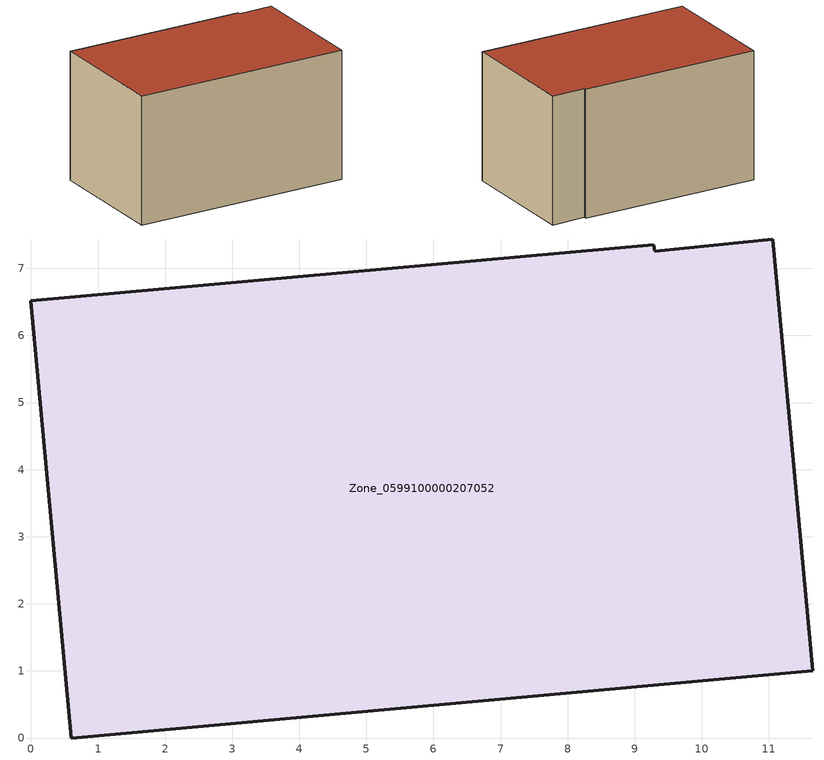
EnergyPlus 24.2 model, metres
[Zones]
Zone_0599100000207052
 floor ground (C_G): 11.06,7.44 11.65,1 0.6,0 0,6.52 9.29,7.36 9.3,7.25 z0
 wall outside (C_F): 0.6,0 11.65,1 11.06,7.44 9.3,7.25 9.29,7.36 0,6.52 0.6,0 z0:6.61
 roof outside (C_R): 11.65,1 11.06,7.44 9.3,7.25 9.29,7.36 0,6.52 0.6,0 z6.61
[BUILDING]
Pand.0599100000207052: North Axis=0; Terrain=City; Loads Convergence Tolerance Value=0.04; Temperature Convergence Tolerance Value=0.4; Solar Distribution=FullExterior; Maximum Number of Warmup Days=25; Minimum Number of Warmup Days=1
[Site:Location]
Rotterdam.The.Hague.AP_ZH_NLD Design_Conditions: Latitude=51.96; Longitude=4.45; Time Zone=1; Elevation=-4.5
[SITE:GROUNDTEMPERATURE:BUILDINGSURFACE]
18, 18, 18, 18, 18, 18, 18, 18, 18, 18, 18, 18
[MATERIAL] Thermal Absorptance=0.9; Solar Absorptance=0.7; Visible Absorptance=0.7
Name | Roughness | Thickness | Conductivity | Density | Specific Heat
G.TI.1946-1964 | MediumSmooth | 0.15 | 1 | 540 | 1210
F.TI.1946-1964 | Rough | 0.3 | 0.857143 | 1920 | 840
R.TI.1946-1964 | MediumRough | 0.2 | 0.277778 | 1500 | 1000
[CONSTRUCTION]
C_G: G.TI.1946-1964
C_F: F.TI.1946-1964
C_R: R.TI.1946-1964
[ZONE]
Zone_0599100000207052: Type=1; Multiplier=1; Ceiling Height=Autocalculate; Volume=Autocalculate; Floor Area=autocalculate; Part of Total Floor Area=Yes
[ZONEINFILTRATION:DESIGNFLOWRATE]
Infil_Zone_0599100000207052: Zone or ZoneList or Space or SpaceList=Zone_0599100000207052; Schedule=AlwaysOn; Design Flow Rate Calculation Method=Flow/Area; Flow Rate per Floor Area=0.003; Constant Term Coefficient=1; Temperature Term Coefficient=0; Velocity Term Coefficient=0; Velocity Squared Term Coefficient=0
[HVACTEMPLATE:ZONE:IDEALLOADSAIRSYSTEM]
Zone_0599100000207052: Maximum Heating Supply Air Temperature=50; Minimum Cooling Supply Air Temperature=13; Maximum Heating Supply Air Humidity Ratio=0.0156; Minimum Cooling Supply Air Humidity Ratio=0.0077; Heating Limit=NoLimit; Cooling Limit=NoLimit; Dehumidification Control Type=ConstantSensibleHeatRatio; Cooling Sensible Heat Ratio=0.7; Dehumidification Setpoint=60; Humidification Control Type=None; Humidification Setpoint=30; Outdoor Air Method=None; Outdoor Air Flow Rate per Person=0.00944; Outdoor Air Flow Rate per Zone Floor Area=0; Outdoor Air Flow Rate per Zone=0; Demand Controlled Ventilation Type=None; Outdoor Air Economizer Type=NoEconomizer; Heat Recovery Type=None; Sensible Heat Recovery Effectiveness=0.7; Latent Heat Recovery Effectiveness=0.65
[ZONECONTROL:THERMOSTAT]
ThermostatControl_Zone_0599100000207052: Zone or ZoneList=Zone_0599100000207052; Control Type Schedule=DualSetpointControlType; Control 1=Thermostat_Zone_0599100000207052; Temperature Difference Between Cutout And Setpoint=0
[THERMOSTATSETPOINT:DUALSETPOINT]
Thermostat_Zone_0599100000207052: Heating Setpoint Temperature Schedule=HeatingSetpoint_Zone_0599100000207052; Cooling Setpoint Temperature Schedule=CoolingSetpoint_Zone_0599100000207052
[SCHEDULE:COMPACT]
HeatingSetpoint_Zone_0599100000207052: Through: 12/31, For: AllDays, Until: 24:00, 21
CoolingSetpoint_Zone_0599100000207052: Through: 12/31, For: AllDays, Until: 24:00, 24
DualSetpointControlType: Through: 12/31, For: AllDays, Until: 24:00, 4
AlwaysOn: Through: 12/31, For: AllDays, Until: 24:00, 1
